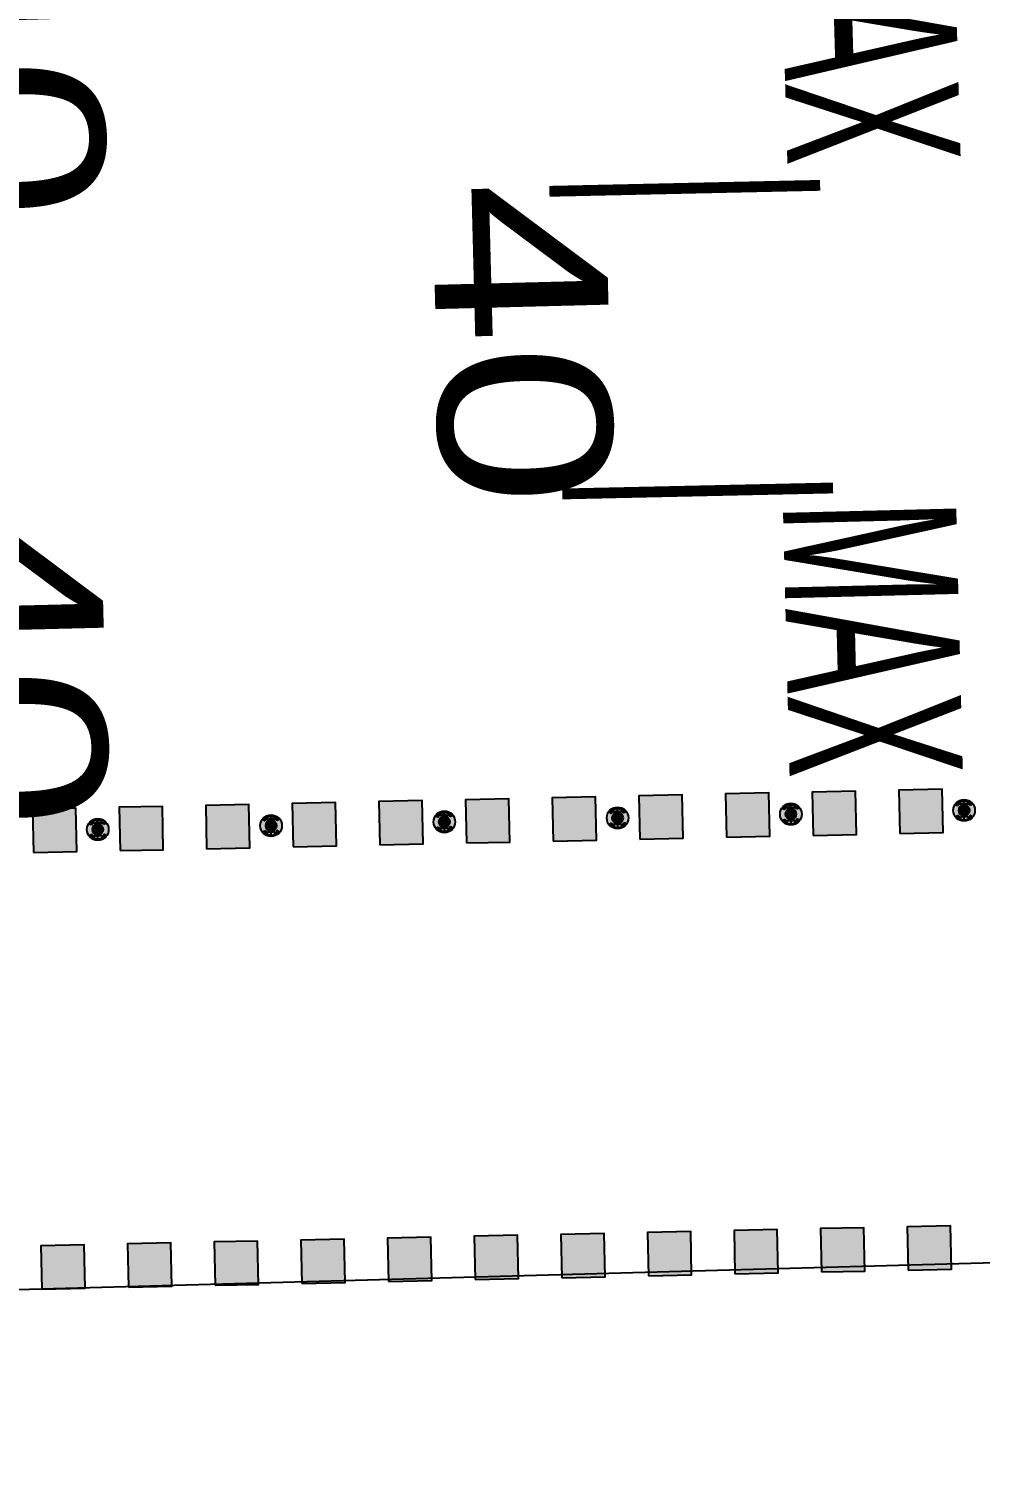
# Model space of a CAD drawing. Header units: metres. Extents: x 668617 to 675126, y 2286318 to 2293677.
# Drawn here: x 670226.02 to 670234.8, y 2287227.59 to 2287240.92 of the extents above; entities that cross this region are included whole.
import ezdxf
from ezdxf.enums import TextEntityAlignment as Align

# ---------------------------------------------------------------- set-up
doc = ezdxf.new("R2010")
doc.units = ezdxf.units.M
doc.header["$MEASUREMENT"] = 0
for name, color, linetype in [('DMTG-B-CuadrosVerdes', 94, 'Continuous'), ('DMTG-M-VIALETON', 92, 'Continuous'), ('DMTG-PB-BANQUETAS', 251, 'Continuous'), ('DMTG-SH-LEYENDA VELOCIDAD', 252, 'Continuous'), ('DMTG-SH-LINEA DISCONTINUA', 252, 'Continuous')]:
    doc.layers.add(name, color=color, linetype=linetype)
doc.styles.add('Arial', font='arial.ttf')

# ---------------------------------------------------------------- blocks, each defined once
blk = doc.blocks.new('*U185')
at = {"layer": 'DMTG-SH-LEYENDA VELOCIDAD', "style": 'Arial', "width": 0.527321}
blk.add_text('MAX', height=1.6, dxfattribs=at).set_placement((0.148, 7.915), (2.702, 7.915), align=Align.FIT)
at = {"layer": 'DMTG-SH-LEYENDA VELOCIDAD', "style": 'Arial', "width": 0.593548}
blk.add_attdef('VEL', text='', height=1.6, dxfattribs=at).set_placement((0.235, 0.019), (2.742, 0.019), align=Align.FIT)
blk = doc.blocks.new('*U249')
at = {"layer": 'DMTG-SH-LINEA DISCONTINUA', "const_width": 0.1}
blk.add_lwpolyline([(0, 0), (2.5, 0)], dxfattribs=at)
blk = doc.blocks.new('*U250')
at = {"layer": 'DMTG-SH-LINEA DISCONTINUA', "color": 0, "linetype": 'ByBlock', "lineweight": -2, "transparency": 16777216, "rotation": 181.6857893177193}
blk.add_blockref('*U249', (679805.469, 2285442.438), dxfattribs=at)
blk = doc.blocks.new('*U247')
at = {"layer": 'DMTG-SH-LINEA DISCONTINUA', "const_width": 0.1}
blk.add_lwpolyline([(0, 0), (2.5, 0)], dxfattribs=at)
blk = doc.blocks.new('*U248')
at = {"layer": 'DMTG-SH-LINEA DISCONTINUA', "color": 0, "linetype": 'ByBlock', "lineweight": -2, "transparency": 16777216, "rotation": 181.6857893177193}
blk.add_blockref('*U247', (679805.469, 2285442.438), dxfattribs=at)
blk = doc.blocks.new('*U205')
h = blk.add_hatch(color=256)
h.dxf.hatch_style = 1
h.paths.add_polyline_path([(0.01, 4.03), (0.41, 4.03), (0.41, 4.43), (0.01, 4.43)])
h = blk.add_hatch(color=256)
h.dxf.hatch_style = 1
h.paths.add_polyline_path([(0.81, 4.03), (1.21, 4.03), (1.21, 4.43), (0.81, 4.43)])
h = blk.add_hatch(color=256)
h.dxf.hatch_style = 1
h.paths.add_polyline_path([(0.81, 4.03), (1.21, 4.03), (1.21, 4.43), (0.81, 4.43)])
h = blk.add_hatch(color=256)
h.dxf.hatch_style = 1
h.paths.add_polyline_path([(1.61, 4.03), (2.01, 4.03), (2.01, 4.43), (1.61, 4.43)])
h = blk.add_hatch(color=256)
h.dxf.hatch_style = 1
h.paths.add_polyline_path([(1.61, 4.03), (2.01, 4.03), (2.01, 4.43), (1.61, 4.43)])
h = blk.add_hatch(color=256)
h.dxf.hatch_style = 1
h.paths.add_polyline_path([(2.41, 4.03), (2.81, 4.03), (2.81, 4.43), (2.41, 4.43)])
h = blk.add_hatch(color=256)
h.dxf.hatch_style = 1
h.paths.add_polyline_path([(2.41, 4.03), (2.81, 4.03), (2.81, 4.43), (2.41, 4.43)])
h = blk.add_hatch(color=256)
h.dxf.hatch_style = 1
h.paths.add_polyline_path([(3.21, 4.03), (3.61, 4.03), (3.61, 4.43), (3.21, 4.43)])
h = blk.add_hatch(color=256)
h.dxf.hatch_style = 1
h.paths.add_polyline_path([(3.21, 4.03), (3.61, 4.03), (3.61, 4.43), (3.21, 4.43)])
h = blk.add_hatch(color=256)
h.dxf.hatch_style = 1
h.paths.add_polyline_path([(4.01, 4.03), (4.41, 4.03), (4.41, 4.43), (4.01, 4.43)])
h = blk.add_hatch(color=256)
h.dxf.hatch_style = 1
h.paths.add_polyline_path([(4.01, 4.03), (4.41, 4.03), (4.41, 4.43), (4.01, 4.43)])
h = blk.add_hatch(color=256)
h.dxf.hatch_style = 1
h.paths.add_polyline_path([(4.81, 4.03), (5.21, 4.03), (5.21, 4.43), (4.81, 4.43)])
h = blk.add_hatch(color=256)
h.dxf.hatch_style = 1
h.paths.add_polyline_path([(4.81, 4.03), (5.21, 4.03), (5.21, 4.43), (4.81, 4.43)])
h = blk.add_hatch(color=256)
h.dxf.hatch_style = 1
h.paths.add_polyline_path([(5.61, 4.03), (6.01, 4.03), (6.01, 4.43), (5.61, 4.43)])
h = blk.add_hatch(color=256)
h.dxf.hatch_style = 1
h.paths.add_polyline_path([(5.61, 4.03), (6.01, 4.03), (6.01, 4.43), (5.61, 4.43)])
h = blk.add_hatch(color=256)
h.dxf.hatch_style = 1
h.paths.add_polyline_path([(6.41, 4.03), (6.81, 4.03), (6.81, 4.43), (6.41, 4.43)])
h = blk.add_hatch(color=256)
h.dxf.hatch_style = 1
h.paths.add_polyline_path([(6.41, 4.03), (6.81, 4.03), (6.81, 4.43), (6.41, 4.43)])
h = blk.add_hatch(color=256)
h.dxf.hatch_style = 1
h.paths.add_polyline_path([(7.21, 4.03), (7.61, 4.03), (7.61, 4.43), (7.21, 4.43)])
h = blk.add_hatch(color=256)
h.dxf.hatch_style = 1
h.paths.add_polyline_path([(7.21, 4.03), (7.61, 4.03), (7.61, 4.43), (7.21, 4.43)])
h = blk.add_hatch(color=256)
h.dxf.hatch_style = 1
h.paths.add_polyline_path([(8.01, 4.03), (8.41, 4.03), (8.41, 4.43), (8.01, 4.43)])
h = blk.add_hatch(color=256)
h.dxf.hatch_style = 1
h.paths.add_polyline_path([(8.01, 4.03), (8.41, 4.03), (8.41, 4.43), (8.01, 4.43)])
h = blk.add_hatch(color=256)
h.dxf.hatch_style = 1
h.paths.add_polyline_path([(0, 0), (0.4, 0), (0.4, 0.4), (0, 0.4)])
h = blk.add_hatch(color=256)
h.dxf.hatch_style = 1
h.paths.add_polyline_path([(0.8, 0), (1.2, 0), (1.2, 0.4), (0.8, 0.4)])
h = blk.add_hatch(color=256)
h.dxf.hatch_style = 1
h.paths.add_polyline_path([(0.8, 0), (1.2, 0), (1.2, 0.4), (0.8, 0.4)])
h = blk.add_hatch(color=256)
h.dxf.hatch_style = 1
h.paths.add_polyline_path([(1.6, 0), (2, 0), (2, 0.4), (1.6, 0.4)])
h = blk.add_hatch(color=256)
h.dxf.hatch_style = 1
h.paths.add_polyline_path([(1.6, 0), (2, 0), (2, 0.4), (1.6, 0.4)])
h = blk.add_hatch(color=256)
h.dxf.hatch_style = 1
h.paths.add_polyline_path([(2.4, 0), (2.8, 0), (2.8, 0.4), (2.4, 0.4)])
h = blk.add_hatch(color=256)
h.dxf.hatch_style = 1
h.paths.add_polyline_path([(2.4, 0), (2.8, 0), (2.8, 0.4), (2.4, 0.4)])
h = blk.add_hatch(color=256)
h.dxf.hatch_style = 1
h.paths.add_polyline_path([(3.2, 0), (3.6, 0), (3.6, 0.4), (3.2, 0.4)])
h = blk.add_hatch(color=256)
h.dxf.hatch_style = 1
h.paths.add_polyline_path([(3.2, 0), (3.6, 0), (3.6, 0.4), (3.2, 0.4)])
h = blk.add_hatch(color=256)
h.dxf.hatch_style = 1
h.paths.add_polyline_path([(4, 0), (4.4, 0), (4.4, 0.4), (4, 0.4)])
h = blk.add_hatch(color=256)
h.dxf.hatch_style = 1
h.paths.add_polyline_path([(4, 0), (4.4, 0), (4.4, 0.4), (4, 0.4)])
h = blk.add_hatch(color=256)
h.dxf.hatch_style = 1
h.paths.add_polyline_path([(4.8, 0), (5.2, 0), (5.2, 0.4), (4.8, 0.4)])
h = blk.add_hatch(color=256)
h.dxf.hatch_style = 1
h.paths.add_polyline_path([(4.8, 0), (5.2, 0), (5.2, 0.4), (4.8, 0.4)])
h = blk.add_hatch(color=256)
h.dxf.hatch_style = 1
h.paths.add_polyline_path([(5.6, 0), (6, 0), (6, 0.4), (5.6, 0.4)])
h = blk.add_hatch(color=256)
h.dxf.hatch_style = 1
h.paths.add_polyline_path([(5.6, 0), (6, 0), (6, 0.4), (5.6, 0.4)])
h = blk.add_hatch(color=256)
h.dxf.hatch_style = 1
h.paths.add_polyline_path([(6.4, 0), (6.8, 0), (6.8, 0.4), (6.4, 0.4)])
h = blk.add_hatch(color=256)
h.dxf.hatch_style = 1
h.paths.add_polyline_path([(6.4, 0), (6.8, 0), (6.8, 0.4), (6.4, 0.4)])
h = blk.add_hatch(color=256)
h.dxf.hatch_style = 1
h.paths.add_polyline_path([(7.2, 0), (7.6, 0), (7.6, 0.4), (7.2, 0.4)])
h = blk.add_hatch(color=256)
h.dxf.hatch_style = 1
h.paths.add_polyline_path([(7.2, 0), (7.6, 0), (7.6, 0.4), (7.2, 0.4)])
h = blk.add_hatch(color=256)
h.dxf.hatch_style = 1
h.paths.add_polyline_path([(8, 0), (8.4, 0), (8.4, 0.4), (8, 0.4)])
h = blk.add_hatch(color=256)
h.dxf.hatch_style = 1
h.paths.add_polyline_path([(8, 0), (8.4, 0), (8.4, 0.4), (8, 0.4)])
for points in [[(0.01, 4.03), (0.41, 4.03), (0.41, 4.43), (0.01, 4.43)], [(0.81, 4.03), (1.21, 4.03), (1.21, 4.43), (0.81, 4.43)], [(0.81, 4.03), (1.21, 4.03), (1.21, 4.43), (0.81, 4.43)], [(1.61, 4.03), (2.01, 4.03), (2.01, 4.43), (1.61, 4.43)], [(1.61, 4.03), (2.01, 4.03), (2.01, 4.43), (1.61, 4.43)], [(2.41, 4.03), (2.81, 4.03), (2.81, 4.43), (2.41, 4.43)], [(2.41, 4.03), (2.81, 4.03), (2.81, 4.43), (2.41, 4.43)], [(3.21, 4.03), (3.61, 4.03), (3.61, 4.43), (3.21, 4.43)], [(3.21, 4.03), (3.61, 4.03), (3.61, 4.43), (3.21, 4.43)], [(4.01, 4.03), (4.41, 4.03), (4.41, 4.43), (4.01, 4.43)], [(4.01, 4.03), (4.41, 4.03), (4.41, 4.43), (4.01, 4.43)], [(4.81, 4.03), (5.21, 4.03), (5.21, 4.43), (4.81, 4.43)], [(4.81, 4.03), (5.21, 4.03), (5.21, 4.43), (4.81, 4.43)], [(5.61, 4.03), (6.01, 4.03), (6.01, 4.43), (5.61, 4.43)], [(5.61, 4.03), (6.01, 4.03), (6.01, 4.43), (5.61, 4.43)], [(6.41, 4.03), (6.81, 4.03), (6.81, 4.43), (6.41, 4.43)], [(6.41, 4.03), (6.81, 4.03), (6.81, 4.43), (6.41, 4.43)], [(7.21, 4.03), (7.61, 4.03), (7.61, 4.43), (7.21, 4.43)], [(7.21, 4.03), (7.61, 4.03), (7.61, 4.43), (7.21, 4.43)], [(8.01, 4.03), (8.41, 4.03), (8.41, 4.43), (8.01, 4.43)], [(8.01, 4.03), (8.41, 4.03), (8.41, 4.43), (8.01, 4.43)], [(0, 0), (0.4, 0), (0.4, 0.4), (0, 0.4)], [(0.8, 0), (1.2, 0), (1.2, 0.4), (0.8, 0.4)], [(0.8, 0), (1.2, 0), (1.2, 0.4), (0.8, 0.4)], [(1.6, 0), (2, 0), (2, 0.4), (1.6, 0.4)], [(1.6, 0), (2, 0), (2, 0.4), (1.6, 0.4)], [(2.4, 0), (2.8, 0), (2.8, 0.4), (2.4, 0.4)], [(2.4, 0), (2.8, 0), (2.8, 0.4), (2.4, 0.4)], [(3.2, 0), (3.6, 0), (3.6, 0.4), (3.2, 0.4)], [(3.2, 0), (3.6, 0), (3.6, 0.4), (3.2, 0.4)], [(4, 0), (4.4, 0), (4.4, 0.4), (4, 0.4)], [(4, 0), (4.4, 0), (4.4, 0.4), (4, 0.4)], [(4.8, 0), (5.2, 0), (5.2, 0.4), (4.8, 0.4)], [(4.8, 0), (5.2, 0), (5.2, 0.4), (4.8, 0.4)], [(5.6, 0), (6, 0), (6, 0.4), (5.6, 0.4)], [(5.6, 0), (6, 0), (6, 0.4), (5.6, 0.4)], [(6.4, 0), (6.8, 0), (6.8, 0.4), (6.4, 0.4)], [(6.4, 0), (6.8, 0), (6.8, 0.4), (6.4, 0.4)], [(7.2, 0), (7.6, 0), (7.6, 0.4), (7.2, 0.4)], [(7.2, 0), (7.6, 0), (7.6, 0.4), (7.2, 0.4)], [(8, 0), (8.4, 0), (8.4, 0.4), (8, 0.4)], [(8, 0), (8.4, 0), (8.4, 0.4), (8, 0.4)]]:
    blk.add_lwpolyline(points, close=True)
blk = doc.blocks.new('*U206')
at = {"true_color": 0x58ba48}
h = blk.add_hatch(color=85, dxfattribs=at)
h.dxf.hatch_style = 1
h.paths.add_polyline_path([(2.142, 11.624, 1), (2.242, 11.624, 1)], flags=0)
h.paths.add_polyline_path([(2.141, 11.692), (2.131, 11.703, 0.062746), (2.113, 11.686), (2.124, 11.675, 0.413879), (2.141, 11.675, 0.414549)], flags=17)
h.paths.add_polyline_path([(2.138, 11.684, -1), (2.126, 11.684, -1)], flags=16)
h.paths.add_polyline_path([(2.142, 11.624, 1), (2.242, 11.624, 1)], flags=16)
h.paths.add_polyline_path([(2.253, 11.703), (2.242, 11.692, 0.413879), (2.242, 11.674, 0.414549), (2.26, 11.674), (2.271, 11.685, 0.062746)], flags=17)
h.paths.add_polyline_path([(2.257, 11.683, -1), (2.245, 11.683, -1)], flags=16)
h.paths.add_polyline_path([(2.27, 11.563), (2.26, 11.573, 0.413879), (2.242, 11.573, 0.414549), (2.242, 11.556), (2.253, 11.545, 0.062746)], flags=17)
h.paths.add_polyline_path([(2.245, 11.565, -1), (2.257, 11.564, -1)], flags=16)
h.paths.add_polyline_path([(2.141, 11.574, 0.414549), (2.123, 11.574), (2.112, 11.563, 0.062746), (2.13, 11.545), (2.141, 11.556, 0.413879)], flags=17)
h.paths.add_polyline_path([(2.126, 11.565, -1), (2.138, 11.565, -1)], flags=16)
h.paths.add_polyline_path([(2.271, 11.685), (2.26, 11.674, -0.414549), (2.242, 11.674, -0.413879), (2.242, 11.692), (2.253, 11.703, 0.342564), (2.131, 11.703), (2.141, 11.692, -0.414549), (2.141, 11.675, -0.413879), (2.124, 11.675), (2.113, 11.686, 0.166532), (2.092, 11.624, 0.166532), (2.112, 11.563), (2.123, 11.574, -0.414549), (2.141, 11.574, -0.413879), (2.141, 11.556), (2.13, 11.545, 0.342564), (2.253, 11.545), (2.242, 11.556, -0.414549), (2.242, 11.573, -0.413879), (2.26, 11.573), (2.27, 11.563, 0.166532), (2.292, 11.624, 0.166532)])
h.paths.add_polyline_path([(2.242, 11.624, -1), (2.142, 11.624, -1)], flags=0)
h.paths.add_polyline_path([(2.221, 11.679, 0.245947), (2.163, 11.68), (2.151, 11.702, -0.245947), (2.232, 11.701)], flags=16)
h.paths.add_polyline_path([(2.22, 11.569), (2.232, 11.546, -0.245947), (2.151, 11.547), (2.162, 11.569, 0.245947)], flags=16)
h = blk.add_hatch(color=85, dxfattribs=at)
h.dxf.hatch_style = 1
h.paths.add_polyline_path([(2.142, 11.624, 1), (2.242, 11.624, 1)])
at = {"true_color": 0xc7c8ca}
h = blk.add_hatch(color=9, dxfattribs=at)
h.dxf.hatch_style = 1
h.paths.add_polyline_path([(2.232, 11.701, 0.245947), (2.151, 11.702), (2.163, 11.68, -0.245947), (2.221, 11.679)])
h.paths.add_polyline_path([(2.232, 11.546), (2.22, 11.569, -0.245947), (2.162, 11.569), (2.151, 11.547, 0.245947)])
at = {"true_color": 0x58ba48}
h = blk.add_hatch(color=85, dxfattribs=at)
h.dxf.hatch_style = 1
h.paths.add_polyline_path([(3.742, 11.619, 1), (3.842, 11.619, 1)], flags=0)
h.paths.add_polyline_path([(3.741, 11.688), (3.731, 11.698, 0.062746), (3.713, 11.681), (3.724, 11.67, 0.413879), (3.741, 11.67, 0.414549)], flags=17)
h.paths.add_polyline_path([(3.738, 11.679, -1), (3.726, 11.679, -1)], flags=16)
h.paths.add_polyline_path([(3.742, 11.619, 1), (3.842, 11.619, 1)], flags=16)
h.paths.add_polyline_path([(3.853, 11.698), (3.842, 11.687, 0.413879), (3.842, 11.67, 0.414549), (3.86, 11.67), (3.871, 11.68, 0.062746)], flags=17)
h.paths.add_polyline_path([(3.857, 11.678, -1), (3.845, 11.678, -1)], flags=16)
h.paths.add_polyline_path([(3.87, 11.558), (3.86, 11.568, 0.413879), (3.842, 11.569, 0.414549), (3.842, 11.551), (3.853, 11.54, 0.062746)], flags=17)
h.paths.add_polyline_path([(3.845, 11.56, -1), (3.857, 11.56, -1)], flags=16)
h.paths.add_polyline_path([(3.741, 11.569, 0.414549), (3.723, 11.569), (3.712, 11.558, 0.062746), (3.73, 11.54), (3.741, 11.551, 0.413879)], flags=17)
h.paths.add_polyline_path([(3.726, 11.56, -1), (3.738, 11.56, -1)], flags=16)
h.paths.add_polyline_path([(3.871, 11.68), (3.86, 11.67, -0.414549), (3.842, 11.67, -0.413879), (3.842, 11.687), (3.853, 11.698, 0.342564), (3.731, 11.698), (3.741, 11.688, -0.414549), (3.741, 11.67, -0.413879), (3.724, 11.67), (3.713, 11.681, 0.166532), (3.692, 11.62, 0.166532), (3.712, 11.558), (3.723, 11.569, -0.414549), (3.741, 11.569, -0.413879), (3.741, 11.551), (3.73, 11.54, 0.342564), (3.853, 11.54), (3.842, 11.551, -0.414549), (3.842, 11.569, -0.413879), (3.86, 11.568), (3.87, 11.558, 0.166532), (3.892, 11.619, 0.166532)])
h.paths.add_polyline_path([(3.842, 11.619, -1), (3.742, 11.619, -1)], flags=0)
h.paths.add_polyline_path([(3.821, 11.675, 0.245947), (3.763, 11.675), (3.751, 11.697, -0.245947), (3.832, 11.697)], flags=16)
h.paths.add_polyline_path([(3.82, 11.564), (3.832, 11.542, -0.245947), (3.751, 11.542), (3.762, 11.564, 0.245947)], flags=16)
h = blk.add_hatch(color=85, dxfattribs=at)
h.dxf.hatch_style = 1
h.paths.add_polyline_path([(3.742, 11.619, 1), (3.842, 11.619, 1)])
at = {"true_color": 0xc7c8ca}
h = blk.add_hatch(color=9, dxfattribs=at)
h.dxf.hatch_style = 1
h.paths.add_polyline_path([(3.832, 11.697, 0.245947), (3.751, 11.697), (3.763, 11.675, -0.245947), (3.821, 11.675)])
h.paths.add_polyline_path([(3.832, 11.542), (3.82, 11.564, -0.245947), (3.762, 11.564), (3.751, 11.542, 0.245947)])
at = {"true_color": 0x58ba48}
h = blk.add_hatch(color=85, dxfattribs=at)
h.dxf.hatch_style = 1
h.paths.add_polyline_path([(5.342, 11.615, 1), (5.442, 11.614, 1)], flags=0)
h.paths.add_polyline_path([(5.341, 11.683), (5.33, 11.694, 0.062746), (5.313, 11.676), (5.324, 11.665, 0.413879), (5.341, 11.665, 0.414549)], flags=17)
h.paths.add_polyline_path([(5.338, 11.674, -1), (5.326, 11.674, -1)], flags=16)
h.paths.add_polyline_path([(5.342, 11.615, 1), (5.442, 11.614, 1)], flags=16)
h.paths.add_polyline_path([(5.453, 11.693), (5.442, 11.682, 0.413879), (5.442, 11.665, 0.414549), (5.46, 11.665), (5.471, 11.675, 0.062746)], flags=17)
h.paths.add_polyline_path([(5.457, 11.674, -1), (5.445, 11.674, -1)], flags=16)
h.paths.add_polyline_path([(5.47, 11.553), (5.46, 11.564, 0.413879), (5.442, 11.564, 0.414549), (5.442, 11.546), (5.453, 11.535, 0.062746)], flags=17)
h.paths.add_polyline_path([(5.445, 11.555, -1), (5.457, 11.555, -1)], flags=16)
h.paths.add_polyline_path([(5.341, 11.564, 0.414549), (5.323, 11.564), (5.312, 11.553, 0.062746), (5.33, 11.536), (5.341, 11.546, 0.413879)], flags=17)
h.paths.add_polyline_path([(5.326, 11.555, -1), (5.338, 11.555, -1)], flags=16)
h.paths.add_polyline_path([(5.471, 11.675), (5.46, 11.665, -0.414549), (5.442, 11.665, -0.413879), (5.442, 11.682), (5.453, 11.693, 0.342564), (5.33, 11.694), (5.341, 11.683, -0.414549), (5.341, 11.665, -0.413879), (5.324, 11.665), (5.313, 11.676, 0.166532), (5.292, 11.615, 0.166532), (5.312, 11.553), (5.323, 11.564, -0.414549), (5.341, 11.564, -0.413879), (5.341, 11.546), (5.33, 11.536, 0.342564), (5.453, 11.535), (5.442, 11.546, -0.414549), (5.442, 11.564, -0.413879), (5.46, 11.564), (5.47, 11.553, 0.166532), (5.492, 11.614, 0.166532)])
h.paths.add_polyline_path([(5.442, 11.614, -1), (5.342, 11.615, -1)], flags=0)
h.paths.add_polyline_path([(5.421, 11.67, 0.245947), (5.363, 11.67), (5.351, 11.692, -0.245947), (5.432, 11.692)], flags=16)
h.paths.add_polyline_path([(5.42, 11.559), (5.432, 11.537, -0.245947), (5.351, 11.537), (5.362, 11.559, 0.245947)], flags=16)
h = blk.add_hatch(color=85, dxfattribs=at)
h.dxf.hatch_style = 1
h.paths.add_polyline_path([(5.342, 11.615, 1), (5.442, 11.614, 1)])
at = {"true_color": 0xc7c8ca}
h = blk.add_hatch(color=9, dxfattribs=at)
h.dxf.hatch_style = 1
h.paths.add_polyline_path([(5.432, 11.692, 0.245947), (5.351, 11.692), (5.363, 11.67, -0.245947), (5.421, 11.67)])
h.paths.add_polyline_path([(5.432, 11.537), (5.42, 11.559, -0.245947), (5.362, 11.559), (5.351, 11.537, 0.245947)])
at = {"true_color": 0x58ba48}
h = blk.add_hatch(color=85, dxfattribs=at)
h.dxf.hatch_style = 1
h.paths.add_polyline_path([(6.942, 11.61, 1), (7.042, 11.609, 1)], flags=0)
h.paths.add_polyline_path([(6.941, 11.678), (6.93, 11.689, 0.062746), (6.913, 11.671), (6.923, 11.66, 0.413879), (6.941, 11.66, 0.414549)], flags=17)
h.paths.add_polyline_path([(6.938, 11.669, -1), (6.926, 11.669, -1)], flags=16)
h.paths.add_polyline_path([(6.942, 11.61, 1), (7.042, 11.609, 1)], flags=16)
h.paths.add_polyline_path([(7.053, 11.688), (7.042, 11.678, 0.413879), (7.042, 11.66, 0.414549), (7.06, 11.66), (7.071, 11.671, 0.062746)], flags=17)
h.paths.add_polyline_path([(7.057, 11.669, -1), (7.045, 11.669, -1)], flags=16)
h.paths.add_polyline_path([(7.07, 11.548), (7.06, 11.559, 0.413879), (7.042, 11.559, 0.414549), (7.042, 11.541), (7.053, 11.53, 0.062746)], flags=17)
h.paths.add_polyline_path([(7.045, 11.55, -1), (7.057, 11.55, -1)], flags=16)
h.paths.add_polyline_path([(6.941, 11.559, 0.414549), (6.923, 11.559), (6.912, 11.548, 0.062746), (6.93, 11.531), (6.941, 11.541, 0.413879)], flags=17)
h.paths.add_polyline_path([(6.926, 11.55, -1), (6.938, 11.55, -1)], flags=16)
h.paths.add_polyline_path([(7.071, 11.671), (7.06, 11.66, -0.414549), (7.042, 11.66, -0.413879), (7.042, 11.678), (7.053, 11.688, 0.342564), (6.93, 11.689), (6.941, 11.678, -0.414549), (6.941, 11.66, -0.413879), (6.923, 11.66), (6.913, 11.671, 0.166532), (6.892, 11.61, 0.166532), (6.912, 11.548), (6.923, 11.559, -0.414549), (6.941, 11.559, -0.413879), (6.941, 11.541), (6.93, 11.531, 0.342564), (7.053, 11.53), (7.042, 11.541, -0.414549), (7.042, 11.559, -0.413879), (7.06, 11.559), (7.07, 11.548, 0.166532), (7.092, 11.609, 0.166532)])
h.paths.add_polyline_path([(7.042, 11.609, -1), (6.942, 11.61, -1)], flags=0)
h.paths.add_polyline_path([(7.021, 11.665, 0.245947), (6.963, 11.665), (6.951, 11.687, -0.245947), (7.032, 11.687)], flags=16)
h.paths.add_polyline_path([(7.02, 11.554), (7.032, 11.532, -0.245947), (6.951, 11.532), (6.962, 11.554, 0.245947)], flags=16)
h = blk.add_hatch(color=85, dxfattribs=at)
h.dxf.hatch_style = 1
h.paths.add_polyline_path([(6.942, 11.61, 1), (7.042, 11.609, 1)])
at = {"true_color": 0xc7c8ca}
h = blk.add_hatch(color=9, dxfattribs=at)
h.dxf.hatch_style = 1
h.paths.add_polyline_path([(7.032, 11.687, 0.245947), (6.951, 11.687), (6.963, 11.665, -0.245947), (7.021, 11.665)])
h.paths.add_polyline_path([(7.032, 11.532), (7.02, 11.554, -0.245947), (6.962, 11.554), (6.951, 11.532, 0.245947)])
at = {"true_color": 0x58ba48}
h = blk.add_hatch(color=85, dxfattribs=at)
h.dxf.hatch_style = 1
h.paths.add_polyline_path([(8.542, 11.605, 1), (8.642, 11.605, 1)], flags=0)
h.paths.add_polyline_path([(8.541, 11.673), (8.53, 11.684, 0.062746), (8.513, 11.666), (8.523, 11.655, 0.413879), (8.541, 11.655, 0.414549)], flags=17)
h.paths.add_polyline_path([(8.538, 11.664, -1), (8.526, 11.664, -1)], flags=16)
h.paths.add_polyline_path([(8.542, 11.605, 1), (8.642, 11.605, 1)], flags=16)
h.paths.add_polyline_path([(8.653, 11.684), (8.642, 11.673, 0.413879), (8.642, 11.655, 0.414549), (8.66, 11.655), (8.671, 11.666, 0.062746)], flags=17)
h.paths.add_polyline_path([(8.657, 11.664, -1), (8.645, 11.664, -1)], flags=16)
h.paths.add_polyline_path([(8.67, 11.543), (8.66, 11.554, 0.413879), (8.642, 11.554, 0.414549), (8.642, 11.536), (8.653, 11.526, 0.062746)], flags=17)
h.paths.add_polyline_path([(8.645, 11.545, -1), (8.657, 11.545, -1)], flags=16)
h.paths.add_polyline_path([(8.541, 11.554, 0.414549), (8.523, 11.554), (8.512, 11.544, 0.062746), (8.53, 11.526), (8.541, 11.537, 0.413879)], flags=17)
h.paths.add_polyline_path([(8.526, 11.546, -1), (8.538, 11.545, -1)], flags=16)
h.paths.add_polyline_path([(8.671, 11.666), (8.66, 11.655, -0.414549), (8.642, 11.655, -0.413879), (8.642, 11.673), (8.653, 11.684, 0.342564), (8.53, 11.684), (8.541, 11.673, -0.414549), (8.541, 11.655, -0.413879), (8.523, 11.655), (8.513, 11.666, 0.166532), (8.492, 11.605, 0.166532), (8.512, 11.544), (8.523, 11.554, -0.414549), (8.541, 11.554, -0.413879), (8.541, 11.537), (8.53, 11.526, 0.342564), (8.653, 11.526), (8.642, 11.536, -0.414549), (8.642, 11.554, -0.413879), (8.66, 11.554), (8.67, 11.543, 0.166532), (8.692, 11.604, 0.166532)])
h.paths.add_polyline_path([(8.642, 11.605, -1), (8.542, 11.605, -1)], flags=0)
h.paths.add_polyline_path([(8.621, 11.66, 0.245947), (8.563, 11.66), (8.551, 11.682, -0.245947), (8.632, 11.682)], flags=16)
h.paths.add_polyline_path([(8.62, 11.549), (8.632, 11.527, -0.245947), (8.551, 11.527), (8.562, 11.549, 0.245947)], flags=16)
h = blk.add_hatch(color=85, dxfattribs=at)
h.dxf.hatch_style = 1
h.paths.add_polyline_path([(8.542, 11.605, 1), (8.642, 11.605, 1)])
at = {"true_color": 0xc7c8ca}
h = blk.add_hatch(color=9, dxfattribs=at)
h.dxf.hatch_style = 1
h.paths.add_polyline_path([(8.632, 11.682, 0.245947), (8.551, 11.682), (8.563, 11.66, -0.245947), (8.621, 11.66)])
h.paths.add_polyline_path([(8.632, 11.527), (8.62, 11.549, -0.245947), (8.562, 11.549), (8.551, 11.527, 0.245947)])
at = {"true_color": 0x58ba48}
h = blk.add_hatch(color=85, dxfattribs=at)
h.dxf.hatch_style = 1
h.paths.add_polyline_path([(10.142, 11.6, 1), (10.242, 11.6, 1)], flags=0)
h.paths.add_polyline_path([(10.141, 11.668), (10.13, 11.679, 0.062746), (10.113, 11.661), (10.123, 11.651, 0.413879), (10.141, 11.651, 0.414549)], flags=17)
h.paths.add_polyline_path([(10.138, 11.659, -1), (10.126, 11.659, -1)], flags=16)
h.paths.add_polyline_path([(10.142, 11.6, 1), (10.242, 11.6, 1)], flags=16)
h.paths.add_polyline_path([(10.253, 11.679), (10.242, 11.668, 0.413879), (10.242, 11.65, 0.414549), (10.26, 11.65), (10.271, 11.661, 0.062746)], flags=17)
h.paths.add_polyline_path([(10.257, 11.659, -1), (10.245, 11.659, -1)], flags=16)
h.paths.add_polyline_path([(10.27, 11.538), (10.26, 11.549, 0.413879), (10.242, 11.549, 0.414549), (10.242, 11.531), (10.253, 11.521, 0.062746)], flags=17)
h.paths.add_polyline_path([(10.245, 11.54, -1), (10.257, 11.54, -1)], flags=16)
h.paths.add_polyline_path([(10.141, 11.549, 0.414549), (10.123, 11.55), (10.112, 11.539, 0.062746), (10.13, 11.521), (10.141, 11.532, 0.413879)], flags=17)
h.paths.add_polyline_path([(10.126, 11.541, -1), (10.138, 11.541, -1)], flags=16)
h.paths.add_polyline_path([(10.271, 11.661), (10.26, 11.65, -0.414549), (10.242, 11.65, -0.413879), (10.242, 11.668), (10.253, 11.679, 0.342564), (10.13, 11.679), (10.141, 11.668, -0.414549), (10.141, 11.651, -0.413879), (10.123, 11.651), (10.113, 11.661, 0.166532), (10.092, 11.6, 0.166532), (10.112, 11.539), (10.123, 11.55, -0.414549), (10.141, 11.549, -0.413879), (10.141, 11.532), (10.13, 11.521, 0.342564), (10.253, 11.521), (10.242, 11.531, -0.414549), (10.242, 11.549, -0.413879), (10.26, 11.549), (10.27, 11.538, 0.166532), (10.292, 11.6, 0.166532)])
h.paths.add_polyline_path([(10.242, 11.6, -1), (10.142, 11.6, -1)], flags=0)
h.paths.add_polyline_path([(10.221, 11.655, 0.245947), (10.163, 11.655), (10.151, 11.678, -0.245947), (10.232, 11.677)], flags=16)
h.paths.add_polyline_path([(10.22, 11.544), (10.232, 11.522, -0.245947), (10.151, 11.522), (10.162, 11.545, 0.245947)], flags=16)
h = blk.add_hatch(color=85, dxfattribs=at)
h.dxf.hatch_style = 1
h.paths.add_polyline_path([(10.142, 11.6, 1), (10.242, 11.6, 1)])
at = {"true_color": 0xc7c8ca}
h = blk.add_hatch(color=9, dxfattribs=at)
h.dxf.hatch_style = 1
h.paths.add_polyline_path([(10.232, 11.677, 0.245947), (10.151, 11.678), (10.163, 11.655, -0.245947), (10.221, 11.655)])
h.paths.add_polyline_path([(10.232, 11.522), (10.22, 11.544, -0.245947), (10.162, 11.545), (10.151, 11.522, 0.245947)])
at = {"color": 18, "true_color": 0x000000}
for points in [[(2.141, 11.692), (2.131, 11.703, 0.062746), (2.113, 11.686), (2.124, 11.675, 0.413879), (2.141, 11.675, 0.414549)], [(2.232, 11.701), (2.221, 11.679, 0.245947), (2.163, 11.68), (2.151, 11.702, -0.245947)], [(2.242, 11.692), (2.253, 11.703, -0.062746), (2.271, 11.685), (2.26, 11.674, -0.413879), (2.242, 11.674, -0.414549)], [(3.741, 11.688), (3.731, 11.698, 0.062746), (3.713, 11.681), (3.724, 11.67, 0.413879), (3.741, 11.67, 0.414549)], [(3.832, 11.697), (3.821, 11.675, 0.245947), (3.763, 11.675), (3.751, 11.697, -0.245947)], [(3.842, 11.687), (3.853, 11.698, -0.062746), (3.871, 11.68), (3.86, 11.67, -0.413879), (3.842, 11.67, -0.414549)], [(5.341, 11.683), (5.33, 11.694, 0.062746), (5.313, 11.676), (5.324, 11.665, 0.413879), (5.341, 11.665, 0.414549)], [(5.432, 11.692), (5.421, 11.67, 0.245947), (5.363, 11.67), (5.351, 11.692, -0.245947)], [(5.442, 11.682), (5.453, 11.693, -0.062746), (5.471, 11.675), (5.46, 11.665, -0.413879), (5.442, 11.665, -0.414549)], [(6.941, 11.678), (6.93, 11.689, 0.062746), (6.913, 11.671), (6.923, 11.66, 0.413879), (6.941, 11.66, 0.414549)], [(7.032, 11.687), (7.021, 11.665, 0.245947), (6.963, 11.665), (6.951, 11.687, -0.245947)], [(7.042, 11.678), (7.053, 11.688, -0.062746), (7.071, 11.671), (7.06, 11.66, -0.413879), (7.042, 11.66, -0.414549)], [(8.541, 11.673), (8.53, 11.684, 0.062746), (8.513, 11.666), (8.523, 11.655, 0.413879), (8.541, 11.655, 0.414549)], [(8.632, 11.682), (8.621, 11.66, 0.245947), (8.563, 11.66), (8.551, 11.682, -0.245947)], [(8.642, 11.673), (8.653, 11.684, -0.062746), (8.671, 11.666), (8.66, 11.655, -0.413879), (8.642, 11.655, -0.414549)], [(10.141, 11.668), (10.13, 11.679, 0.062746), (10.113, 11.661), (10.123, 11.651, 0.413879), (10.141, 11.651, 0.414549)], [(10.232, 11.677), (10.221, 11.655, 0.245947), (10.163, 11.655), (10.151, 11.678, -0.245947)], [(10.242, 11.668), (10.253, 11.679, -0.062746), (10.271, 11.661), (10.26, 11.65, -0.413879), (10.242, 11.65, -0.414549)], [(2.141, 11.556), (2.13, 11.545, -0.062746), (2.112, 11.563), (2.123, 11.574, -0.413879), (2.141, 11.574, -0.414549)], [(2.232, 11.546), (2.22, 11.569, -0.245947), (2.162, 11.569), (2.151, 11.547, 0.245947)], [(2.242, 11.556), (2.253, 11.545, 0.062746), (2.27, 11.563), (2.26, 11.573, 0.413879), (2.242, 11.573, 0.414549)], [(3.741, 11.551), (3.73, 11.54, -0.062746), (3.712, 11.558), (3.723, 11.569, -0.413879), (3.741, 11.569, -0.414549)], [(3.832, 11.542), (3.82, 11.564, -0.245947), (3.762, 11.564), (3.751, 11.542, 0.245947)], [(3.842, 11.551), (3.853, 11.54, 0.062746), (3.87, 11.558), (3.86, 11.568, 0.413879), (3.842, 11.569, 0.414549)], [(5.341, 11.546), (5.33, 11.536, -0.062746), (5.312, 11.553), (5.323, 11.564, -0.413879), (5.341, 11.564, -0.414549)], [(5.432, 11.537), (5.42, 11.559, -0.245947), (5.362, 11.559), (5.351, 11.537, 0.245947)], [(5.442, 11.546), (5.453, 11.535, 0.062746), (5.47, 11.553), (5.46, 11.564, 0.413879), (5.442, 11.564, 0.414549)], [(6.941, 11.541), (6.93, 11.531, -0.062746), (6.912, 11.548), (6.923, 11.559, -0.413879), (6.941, 11.559, -0.414549)], [(7.032, 11.532), (7.02, 11.554, -0.245947), (6.962, 11.554), (6.951, 11.532, 0.245947)], [(7.042, 11.541), (7.053, 11.53, 0.062746), (7.07, 11.548), (7.06, 11.559, 0.413879), (7.042, 11.559, 0.414549)], [(8.541, 11.537), (8.53, 11.526, -0.062746), (8.512, 11.544), (8.523, 11.554, -0.413879), (8.541, 11.554, -0.414549)], [(8.632, 11.527), (8.62, 11.549, -0.245947), (8.562, 11.549), (8.551, 11.527, 0.245947)], [(8.642, 11.536), (8.653, 11.526, 0.062746), (8.67, 11.543), (8.66, 11.554, 0.413879), (8.642, 11.554, 0.414549)], [(10.141, 11.532), (10.13, 11.521, -0.062746), (10.112, 11.539), (10.123, 11.55, -0.413879), (10.141, 11.549, -0.414549)], [(10.232, 11.522), (10.22, 11.544, -0.245947), (10.162, 11.545), (10.151, 11.522, 0.245947)], [(10.242, 11.531), (10.253, 11.521, 0.062746), (10.27, 11.538), (10.26, 11.549, 0.413879), (10.242, 11.549, 0.414549)]]:
    blk.add_lwpolyline(points, format="xyb", close=True, dxfattribs=at)
for points in [[(2.191, 11.524), (2.192, 11.724)], [(3.791, 11.519), (3.792, 11.719)], [(5.391, 11.514), (5.392, 11.714)], [(6.991, 11.51), (6.992, 11.71)], [(8.591, 11.505), (8.592, 11.705)], [(10.191, 11.5), (10.192, 11.7)]]:
    blk.add_lwpolyline(points)
for centre, radius in [((2.192, 11.624), 0.1), ((2.132, 11.684), 0.00613), ((2.192, 11.624), 0.05), ((2.251, 11.683), 0.00613), ((3.792, 11.619), 0.1), ((3.732, 11.679), 0.00613), ((3.792, 11.619), 0.05), ((3.851, 11.678), 0.00613), ((5.392, 11.614), 0.1), ((5.332, 11.674), 0.00613), ((5.392, 11.614), 0.05), ((5.451, 11.674), 0.00613), ((6.992, 11.61), 0.1), ((6.932, 11.669), 0.00613), ((6.992, 11.61), 0.05), ((7.051, 11.669), 0.00613), ((8.592, 11.605), 0.1), ((8.532, 11.664), 0.00613), ((8.592, 11.605), 0.05), ((8.651, 11.664), 0.00613), ((10.192, 11.6), 0.1), ((10.132, 11.659), 0.00613), ((10.192, 11.6), 0.05), ((10.251, 11.659), 0.00613), ((2.132, 11.565), 0.00613), ((2.251, 11.564), 0.00613), ((3.732, 11.56), 0.00613), ((3.851, 11.56), 0.00613), ((5.332, 11.555), 0.00613), ((5.451, 11.555), 0.00613), ((6.932, 11.55), 0.00613), ((7.051, 11.55), 0.00613), ((8.532, 11.545), 0.00613), ((8.651, 11.545), 0.00613), ((10.132, 11.541), 0.00613), ((10.251, 11.54), 0.00613)]:
    blk.add_circle(centre, radius, dxfattribs=at)

msp = doc.modelspace()

# ---------------------------------------------------------------- linework, layer by layer
at = {"layer": 'DMTG-PB-BANQUETAS'}
msp.add_lwpolyline([(670291.5517, 2287228.1473), (670291.3937, 2287228.68949), (670291.15346, 2287229.20027), (670290.83691, 2287229.66762), (670290.45194, 2287230.07947), (670290.00749, 2287230.42776), (670289.51451, 2287230.70241), (670288.98393, 2287230.89733), (670288.43073, 2287231.00742), (670187.46046, 2287228.21934), (670187.03935, 2287228.07044), (670186.64658, 2287227.862), (670186.29356, 2287227.5896)], dxfattribs=at)

# ---------------------------------------------------------------- block references
at = {"layer": 'DMTG-B-CuadrosVerdes', "rotation": 1.262879194926895}
msp.add_blockref('*U205', (670226.13882, 2287229.28736), dxfattribs=at)
at = {"layer": 'DMTG-M-VIALETON', "rotation": 1.43621019332006}
msp.add_blockref('*U206', (670224.75504, 2287221.85428), dxfattribs=at)
at = {"layer": 'DMTG-SH-LEYENDA VELOCIDAD'}
ref = msp.add_blockref('*U185', (670225.03325, 2287242.1229), dxfattribs=dict(at, rotation=271.6341765262998))
ref.add_attrib('VEL', '40', dxfattribs={"height": 1.6, "rotation": 271.634177, "style": 'Arial', "width": 1.206651}).set_placement((670225.05223, 2287242.13536), (670225.13779, 2287239.13658), align=Align.FIT)
ref = msp.add_blockref('*U185', (670229.72125, 2287239.47935), dxfattribs=dict(at, rotation=271.4856420007238))
ref.add_attrib('VEL', '40', dxfattribs={"height": 1.6, "rotation": 271.485642, "style": 'Arial', "width": 1.206651}).set_placement((670229.74026, 2287239.49175), (670229.81804, 2287236.49276), align=Align.FIT)
ref = msp.add_blockref('*U185', (670225.06232, 2287236.49934), dxfattribs=dict(at, rotation=271.4267064157845))
ref.add_attrib('VEL', '40', dxfattribs={"height": 1.6, "rotation": 271.426706, "style": 'Arial', "width": 1.206651}).set_placement((670225.08135, 2287236.51173), (670225.15604, 2287233.51266), align=Align.FIT)
at = {"layer": 'DMTG-SH-LINEA DISCONTINUA', "rotation": 359.5770898771991}
for name, p in [('*U250', (-26422.72235, 6877.01008)), ('*U248', (-26422.60293, 6874.21726))]:
    msp.add_blockref(name, p, dxfattribs=at)

doc.saveas('drawing.dxf')
